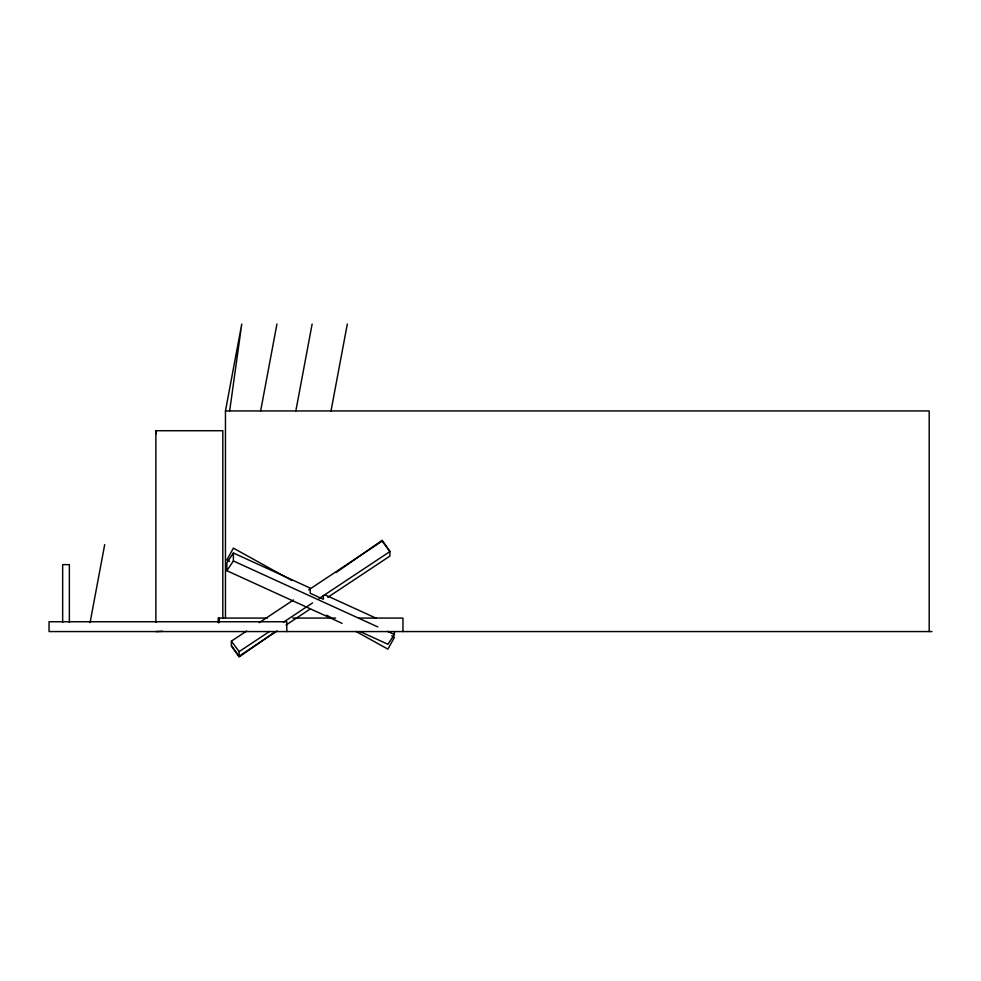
<?xml version="1.0" encoding="UTF-8"?>
<svg xmlns="http://www.w3.org/2000/svg" width="981" height="981" viewBox="0 0 981 981"><rect width="100%" height="100%" fill="white"/><g stroke="black" fill="none" stroke-linecap="round" stroke-linejoin="round"><path stroke-width="1.47" d="M229.652 410.941L241.755 324.024L225.458 410.941L225.458 617.785M90.08 622.579L104.697 544.651M260.639 410.941L276.936 324.024M295.833 410.941L312.13 324.024M331.014 410.941L347.311 324.024M323.362 595.381L323.362 599.256L310.229 593.26L310.229 588.097L233.392 553.002L226.856 562.738L226.856 570.697L342.087 623.34M226.856 570.697L233.392 560.96L233.392 553.002M394.436 631.874L394.436 634.523L387.9 644.259L360.125 631.58M336.054 572.585L382.161 540.286L389.898 551.334M275.269 631.654L239.131 656.976L231.381 645.927M277.132 630.93L239.131 656.142L231.381 645.682L231.381 641.157L246.587 631.065M259.254 622.653L293.466 599.967M308.672 589.875L382.161 541.12L389.898 551.58L389.898 556.104L327.813 597.294M239.131 656.142L239.131 651.617L269.542 631.445M283.472 622.199L312.62 602.861M318.948 598.655L389.898 551.58M286.011 625.044L310.082 609.066M162.662 631.298L155.869 631.568M225.458 410.941L929.191 410.941L929.191 631.568M155.869 622.445L155.869 430.72L222.822 430.72L222.822 617.883M267.298 618.079L218.322 618.079L218.322 622.579M292.767 618.079L335.612 618.079M358.568 618.079L402.958 618.079L402.958 631.568M931.95 631.568L49.05 631.568L49.05 621.746L286.795 621.746L286.795 631.568M324.748 594.731L376.312 618.288M233.392 560.96L377.771 626.92M387.495 631.359L394.436 634.523M291.946 580.568L233.392 548.134L226.856 559.93L229.517 561.414M391.775 635.847L394.436 637.331L387.9 649.128L355.956 631.445M326.673 615.222L330.671 617.429M231.381 641.157L239.131 651.617M155.869 430.72L156.249 433.663M219.303 618.079L219.303 622.579M218.591 618.079L218.591 622.579M69.357 622.445L69.357 564.627L62.661 564.627L62.661 622.445"/></g></svg>
